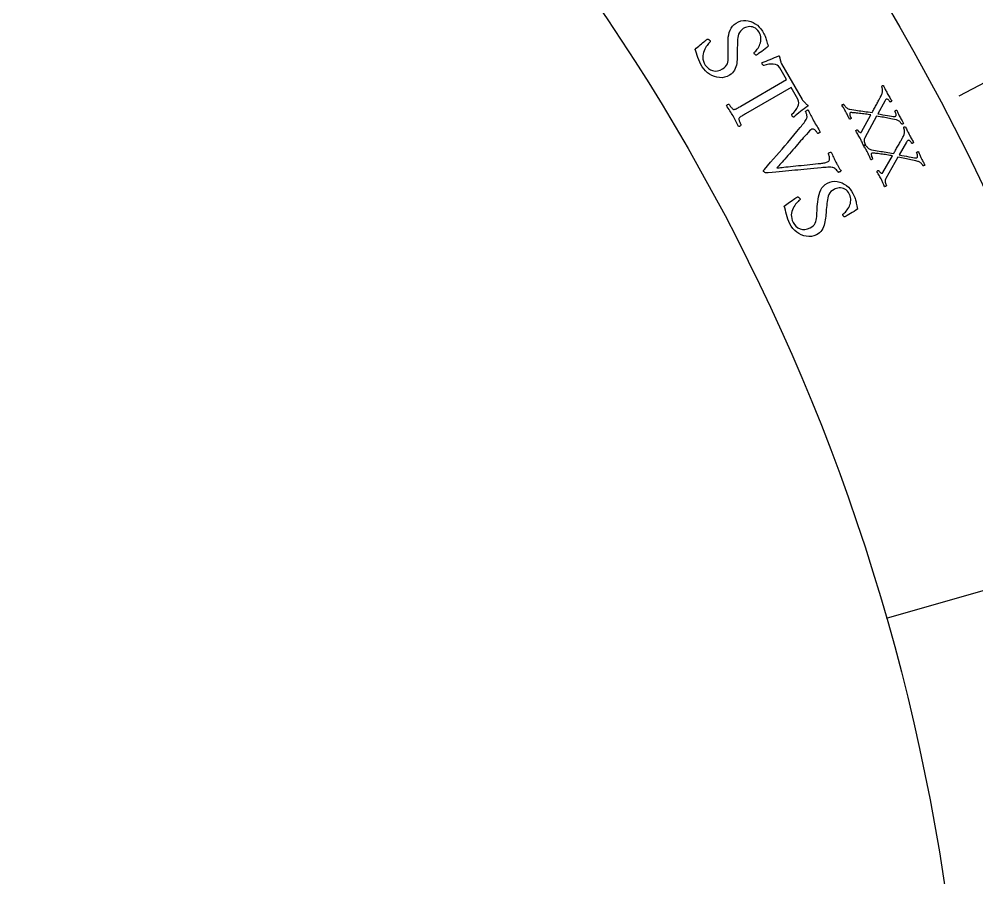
# Model space of a CAD drawing. Header units: millimetres. Extents: x -76 to 76, y -76 to 86.
# Drawn here: x 28.26 to 51.52, y 7.82 to 28.68 of the extents above; entities that cross this region are included whole.
import ezdxf

# ---------------------------------------------------------------- set-up
doc = ezdxf.new("R2010")
doc.units = ezdxf.units.MM
doc.layers.add('ENGRAVE', color=7, linetype='Continuous')
doc.layers.add('TEXT', color=5, linetype='Continuous')

msp = doc.modelspace()

# ---------------------------------------------------------------- linework, layer by layer
at = {"layer": 'ENGRAVE'}
for points in [[(53.4985, 28.0801), (51.0759, 26.8085)], [(58.0858, 16.6317), (49.3182, 14.1213)]]:
    msp.add_lwpolyline(points, dxfattribs=at)
for radius in [74.48, 74.48, 72.485, 68.78, 68.78, 65.854, 60.42, 60.42, 57.228, 51.3, 51.3]:
    msp.add_circle((0, 0), radius, dxfattribs=at)
at = {"layer": 'TEXT'}
for points in [[(46.3107, 28.3867), (46.3307, 28.3531), (46.3478, 28.3219), (46.3622, 28.2929), (46.3737, 28.2664), (46.3837, 28.2407), (46.3931, 28.2142), (46.4019, 28.1871), (46.4103, 28.1593), (46.4189, 28.1294), (46.4288, 28.0963), (46.4399, 28.0599), (46.4522, 28.0202), (46.4139, 27.9884), (46.3744, 27.9568), (46.3338, 27.9255), (46.2921, 27.8946), (46.2524, 27.8658), (46.2179, 27.8411), (46.1887, 27.8206), (46.1647, 27.8041), (46.1595, 27.8011), (46.1534, 27.8011), (46.1465, 27.804), (46.1388, 27.8098), (46.1312, 27.8169), (46.1249, 27.8235), (46.1197, 27.8297), (46.1157, 27.8355), (46.1118, 27.8433), (46.1095, 27.8508), (46.1088, 27.8582), (46.1097, 27.8654), (46.1283, 27.8813), (46.1473, 27.9004), (46.1665, 27.9227), (46.186, 27.9482), (46.2047, 27.9763), (46.2216, 28.0061), (46.2367, 28.0378), (46.2499, 28.0712), (46.2606, 28.1059), (46.268, 28.1412), (46.2721, 28.1773), (46.2729, 28.2142), (46.2695, 28.2511), (46.2611, 28.2873), (46.2474, 28.323), (46.2287, 28.358), (46.2003, 28.399), (46.1702, 28.4323), (46.1383, 28.458), (46.1047, 28.476), (46.0702, 28.4877), (46.0358, 28.4944), (46.0015, 28.4961), (45.9672, 28.4928), (45.9339, 28.4856), (45.9027, 28.4759), (45.8734, 28.4635), (45.8462, 28.4485), (45.8071, 28.4203), (45.7751, 28.3886), (45.7501, 28.3535), (45.7322, 28.3149), (45.7195, 28.2735), (45.7104, 28.2302), (45.7047, 28.1848), (45.7025, 28.1375), (45.702, 28.089), (45.7012, 28.0401), (45.7001, 27.991), (45.6989, 27.9417), (45.6986, 27.9041), (45.6984, 27.8646), (45.6981, 27.8233), (45.6979, 27.7801), (45.6969, 27.7359), (45.6944, 27.6916), (45.6904, 27.6472), (45.685, 27.6027), (45.677, 27.559), (45.6656, 27.5171), (45.6507, 27.4768), (45.6323, 27.4383), (45.6097, 27.4023), (45.5822, 27.3698), (45.5498, 27.3408), (45.5125, 27.3152), (45.4533, 27.2852), (45.3927, 27.2654), (45.3307, 27.2557), (45.2672, 27.2561), (45.2042, 27.2654), (45.1433, 27.2822), (45.0845, 27.3065), (45.0279, 27.3385), (44.975, 27.3767), (44.9273, 27.4202), (44.8848, 27.4689), (44.8476, 27.5228), (44.8167, 27.5764), (44.7893, 27.631), (44.7654, 27.6864), (44.7451, 27.7428), (44.7268, 27.7979), (44.7089, 27.8498), (44.6915, 27.8985), (44.6745, 27.9438), (44.7028, 27.9703), (44.7324, 27.997), (44.7633, 28.024), (44.7956, 28.0513), (44.8276, 28.0777), (44.8577, 28.1023), (44.8861, 28.125), (44.9125, 28.1457), (44.9357, 28.1636), (44.9542, 28.1775), (44.9678, 28.1875), (44.9768, 28.1936), (44.9855, 28.1912), (44.9942, 28.1882), (45.0027, 28.1845), (45.011, 28.1801), (45.0188, 28.175), (45.0258, 28.1692), (45.0319, 28.1627), (45.0371, 28.1554), (45.0414, 28.1458), (45.042, 28.1365), (45.0391, 28.1277), (45.0324, 28.1191), (45.0183, 28.1045), (45.0024, 28.0864), (44.9848, 28.0647), (44.9653, 28.0394), (44.9456, 28.011), (44.9269, 27.98), (44.9094, 27.9462), (44.8929, 27.9098), (44.8791, 27.8712), (44.8694, 27.8311), (44.8639, 27.7895), (44.8625, 27.7464), (44.8668, 27.702), (44.8782, 27.6566), (44.8968, 27.6102), (44.9226, 27.5628), (44.9573, 27.516), (44.9986, 27.4776), (45.0465, 27.4477), (45.1011, 27.4263), (45.1596, 27.416), (45.2193, 27.4194), (45.2802, 27.4367), (45.3424, 27.4678), (45.3835, 27.4962), (45.4166, 27.5266), (45.4416, 27.5592), (45.4586, 27.5939), (45.4698, 27.6307), (45.4774, 27.6695), (45.4816, 27.7103), (45.4822, 27.7532), (45.4809, 27.7979), (45.4794, 27.8442), (45.4776, 27.8921), (45.4755, 27.9415), (45.475, 27.9978), (45.4752, 28.0556), (45.4761, 28.1149), (45.4778, 28.1757), (45.4821, 28.2362), (45.4911, 28.295), (45.5048, 28.352), (45.5232, 28.4072), (45.548, 28.4589), (45.581, 28.5055), (45.6221, 28.5468), (45.6715, 28.5828), (45.7288, 28.6134), (45.7871, 28.634), (45.8466, 28.6446), (45.9072, 28.6453), (45.9674, 28.6371), (46.0256, 28.6213), (46.082, 28.5978), (46.1364, 28.5667), (46.1874, 28.5292), (46.2334, 28.4867), (46.2746, 28.4392), (46.3107, 28.3867)], [(47.278, 26.7238), (47.2871, 26.7095), (47.2986, 26.6939), (47.3127, 26.6771), (47.3293, 26.6591), (47.3462, 26.6418), (47.3613, 26.6272), (47.3744, 26.6153), (47.3856, 26.6062), (47.3943, 26.5999), (47.4011, 26.5945), (47.4059, 26.5898), (47.4088, 26.586), (47.4105, 26.5822), (47.4119, 26.5779), (47.4128, 26.5729), (47.4133, 26.5674), (47.3666, 26.5333), (47.3209, 26.4994), (47.2762, 26.4654), (47.2327, 26.4316), (47.1902, 26.3978), (47.1488, 26.364), (47.1085, 26.3303), (47.0692, 26.2967), (47.0653, 26.2981), (47.0607, 26.3001), (47.0552, 26.3029), (47.0491, 26.3064), (47.0429, 26.3108), (47.0376, 26.3164), (47.033, 26.3232), (47.0293, 26.3312), (47.0236, 26.343), (47.0206, 26.3533), (47.0203, 26.3621), (47.0226, 26.3694), (47.0701, 26.4134), (47.1106, 26.4585), (47.1443, 26.5047), (47.1711, 26.5519), (47.1885, 26.599), (47.1941, 26.6447), (47.1879, 26.6891), (47.1698, 26.7321), (47.0083, 27.015), (45.8969, 26.3763), (45.8728, 26.3623), (45.8496, 26.3487), (45.8273, 26.3355), (45.806, 26.3226), (45.7864, 26.3099), (45.7692, 26.2974), (45.7546, 26.285), (45.7425, 26.2728), (45.7393, 26.2658), (45.7383, 26.2556), (45.7395, 26.2423), (45.7428, 26.2258), (45.7477, 26.2077), (45.7535, 26.1896), (45.7603, 26.1715), (45.7679, 26.1534), (45.7755, 26.1367), (45.7821, 26.1228), (45.7875, 26.1119), (45.7918, 26.1038), (45.7882, 26.0978), (45.7825, 26.0915), (45.7748, 26.085), (45.7649, 26.0782), (45.7545, 26.0723), (45.7451, 26.0687), (45.7367, 26.0673), (45.7292, 26.0681), (45.7126, 26.1022), (45.6962, 26.1355), (45.6801, 26.1681), (45.6642, 26.1999), (45.6481, 26.2313), (45.6313, 26.263), (45.6138, 26.2948), (45.5956, 26.3267), (45.5775, 26.3577), (45.5587, 26.3886), (45.5394, 26.4196), (45.5194, 26.4506), (45.499, 26.4817), (45.4783, 26.513), (45.4572, 26.5445), (45.4358, 26.5761), (45.4389, 26.583), (45.4443, 26.5896), (45.4522, 26.5959), (45.4624, 26.602), (45.4732, 26.6071), (45.4828, 26.6106), (45.491, 26.6124), (45.498, 26.6125), (45.5029, 26.6046), (45.5098, 26.5942), (45.5188, 26.5813), (45.5297, 26.5659), (45.5419, 26.5497), (45.5546, 26.5342), (45.5676, 26.5196), (45.5812, 26.5057), (45.594, 26.4942), (45.6049, 26.4866), (45.614, 26.4829), (45.6211, 26.4831), (45.6377, 26.4875), (45.6557, 26.494), (45.6751, 26.5025), (45.6959, 26.5132), (45.7178, 26.5252), (45.7404, 26.5379), (45.7637, 26.5512), (45.7878, 26.5651), (46.8967, 27.2084), (46.7297, 27.4942), (46.7015, 27.5313), (46.6662, 27.5589), (46.6237, 27.5769), (46.5742, 27.5854), (46.5199, 27.5859), (46.4628, 27.5802), (46.4031, 27.5683), (46.3407, 27.5502), (46.3331, 27.5518), (46.3257, 27.5565), (46.3183, 27.5643), (46.3109, 27.5751), (46.3059, 27.5822), (46.3024, 27.5894), (46.3004, 27.5965), (46.2999, 27.6035), (46.3003, 27.6101), (46.3008, 27.6158), (46.3015, 27.6207), (46.3023, 27.6247), (46.351, 27.642), (46.4002, 27.6603), (46.45, 27.6796), (46.5002, 27.7), (46.551, 27.7213), (46.6024, 27.7433), (46.6546, 27.7661), (46.7074, 27.7897), (46.7127, 27.7848), (46.7173, 27.7787), (46.7213, 27.7715), (46.7246, 27.7632), (46.7274, 27.7547), (46.7295, 27.7469), (46.7309, 27.7399), (46.7317, 27.7337), (46.7339, 27.7198), (46.7372, 27.7036), (46.7416, 27.6853), (46.7471, 27.6648), (46.7534, 27.6442), (46.7602, 27.6255), (46.7675, 27.6089), (46.7753, 27.5943)], [(49.343, 26.8738), (49.3578, 26.8469), (49.3722, 26.8214), (49.3863, 26.7971), (49.4001, 26.7741), (49.4135, 26.7518), (49.4268, 26.7297), (49.4398, 26.7077), (49.4527, 26.6858), (49.4496, 26.6824), (49.4449, 26.6786), (49.4384, 26.6744), (49.4302, 26.6697), (49.422, 26.6658), (49.4158, 26.6639), (49.4113, 26.664), (49.4087, 26.666), (49.4053, 26.6719), (49.4006, 26.6789), (49.3947, 26.687), (49.3876, 26.6961), (49.3797, 26.7054), (49.3712, 26.7139), (49.3621, 26.7216), (49.3525, 26.7286), (49.3427, 26.7336), (49.3328, 26.7357), (49.323, 26.7348), (49.3132, 26.7309), (49.3048, 26.7249), (49.2964, 26.7159), (49.2879, 26.7039), (49.2793, 26.6889), (49.1094, 26.375), (49.1711, 26.3655), (49.2311, 26.3559), (49.2893, 26.3464), (49.3459, 26.3368), (49.3983, 26.3282), (49.4441, 26.3214), (49.4833, 26.3164), (49.5159, 26.3133), (49.5208, 26.3133), (49.5254, 26.3137), (49.5298, 26.3146), (49.5339, 26.316), (49.5375, 26.3175), (49.5402, 26.3187), (49.5422, 26.3195), (49.5434, 26.3201), (49.5483, 26.3242), (49.5523, 26.3307), (49.5555, 26.3398), (49.5578, 26.3514), (49.5574, 26.3666), (49.5523, 26.3864), (49.5426, 26.4109), (49.5281, 26.44), (49.5288, 26.443), (49.5317, 26.4466), (49.5368, 26.4507), (49.5442, 26.4555), (49.5522, 26.4599), (49.5592, 26.4633), (49.5653, 26.4654), (49.5704, 26.4665), (49.5805, 26.4441), (49.59, 26.4229), (49.5989, 26.4031), (49.6073, 26.3846), (49.6157, 26.3663), (49.6248, 26.3474), (49.6347, 26.3277), (49.6454, 26.3073), (49.6604, 26.2793), (49.6746, 26.2538), (49.688, 26.2309), (49.7005, 26.2104), (49.712, 26.192), (49.7224, 26.1752), (49.7317, 26.1601), (49.7399, 26.1466), (49.737, 26.1433), (49.7329, 26.1397), (49.7274, 26.1358), (49.7206, 26.1316), (49.7135, 26.128), (49.7066, 26.1259), (49.7002, 26.1254), (49.6942, 26.1265), (49.6918, 26.1306), (49.6877, 26.1366), (49.682, 26.1446), (49.6746, 26.1545), (49.6657, 26.1654), (49.6554, 26.1763), (49.6436, 26.1872), (49.6304, 26.198), (49.6158, 26.2081), (49.5999, 26.2166), (49.5828, 26.2236), (49.5645, 26.229), (49.5169, 26.239), (49.4726, 26.2484), (49.4316, 26.2571), (49.3938, 26.2651), (49.3576, 26.2727), (49.3213, 26.2798), (49.2851, 26.2865), (49.2488, 26.2928), (49.2108, 26.2991), (49.1694, 26.3057), (49.1246, 26.3128), (49.0765, 26.3201), (48.7952, 25.7968), (48.7868, 25.777), (48.7821, 25.7555), (48.7811, 25.7325), (48.784, 25.7078), (48.7893, 25.6832), (48.7958, 25.6604), (48.8035, 25.6395), (48.8124, 25.6205), (48.8098, 25.6166), (48.8054, 25.6127), (48.7994, 25.6087), (48.7916, 25.6047), (48.7839, 25.6012), (48.7778, 25.5987), (48.7734, 25.5972), (48.7707, 25.5966), (48.7611, 25.6186), (48.7521, 25.6389), (48.7439, 25.6577), (48.7363, 25.6749), (48.7285, 25.6922), (48.7195, 25.7109), (48.7093, 25.7312), (48.698, 25.7531), (48.682, 25.7829), (48.6667, 25.8107), (48.6523, 25.8362), (48.6385, 25.8597), (48.6246, 25.883), (48.6095, 25.9083), (48.5933, 25.9354), (48.5758, 25.9645), (48.5782, 25.9692), (48.5825, 25.9739), (48.5887, 25.9786), (48.5968, 25.9835), (48.605, 25.9873), (48.6113, 25.9892), (48.6157, 25.9892), (48.6182, 25.9872), (48.6213, 25.9821), (48.6257, 25.9759), (48.6314, 25.9686), (48.6385, 25.9602), (48.6464, 25.9516), (48.6549, 25.9436), (48.6638, 25.9362), (48.6733, 25.9294), (48.6827, 25.9243), (48.6914, 25.9216), (48.6993, 25.9215), (48.7064, 25.9238), (48.708, 25.9249), (48.7097, 25.9263), (48.7116, 25.9282), (48.7136, 25.9305), (48.7155, 25.9331), (48.717, 25.9355), (48.7182, 25.9379), (48.7191, 25.9403), (48.9464, 26.3519), (48.9147, 26.3568), (48.8815, 26.3617), (48.8466, 26.3665), (48.8102, 26.3713), (48.7732, 26.376), (48.7366, 26.3806), (48.7005, 26.385), (48.6648, 26.3893), (48.6305, 26.3932), (48.5984, 26.3966), (48.5685, 26.3995), (48.5408, 26.4019), (48.5164, 26.4038), (48.496, 26.4052), (48.4798, 26.4063), (48.4678, 26.4069), (48.4656, 26.4068), (48.463, 26.4067), (48.4599, 26.4066), (48.4563, 26.4064), (48.4524, 26.4061), (48.4486, 26.4052), (48.4449, 26.4039), (48.4411, 26.4021), (48.4353, 26.3968), (48.4316, 26.3886), (48.4298, 26.3773), (48.4301, 26.363), (48.4333, 26.3453), (48.4404, 26.3239), (48.4513, 26.2987), (48.4661, 26.2698), (48.4635, 26.2658), (48.4593, 26.2616), (48.4536, 26.2571), (48.4463, 26.2523), (48.4389, 26.2481), (48.433, 26.2453), (48.4285, 26.2439), (48.4255, 26.2439), (48.4159, 26.2651), (48.4061, 26.2863), (48.3961, 26.3077), (48.3859, 26.3293), (48.3756, 26.3507), (48.365, 26.3718), (48.3542, 26.3925), (48.3433, 26.4129), (48.3281, 26.4402), (48.3138, 26.4653), (48.3004, 26.4882), (48.2877, 26.5089), (48.2754, 26.5287), (48.2627, 26.5487), (48.2497, 26.5691), (48.2364, 26.5897), (48.2401, 26.5933), (48.2451, 26.5967), (48.2515, 26.6001), (48.2593, 26.6033), (48.267, 26.6062), (48.273, 26.6082), (48.2774, 26.6095), (48.2802, 26.61), (48.283, 26.6056), (48.2882, 26.5985), (48.2957, 26.5887), (48.3056, 26.5762), (48.3174, 26.5623), (48.3306, 26.5485), (48.3453, 26.5348), (48.3613, 26.5211), (48.3783, 26.5088), (48.3956, 26.4992), (48.4132, 26.4923), (48.4312, 26.4882), (48.4814, 26.4804), (48.5294, 26.4731), (48.5752, 26.4662), (48.6187, 26.4598), (48.6612, 26.4537), (48.7037, 26.4477), (48.7462, 26.4418), (48.7889, 26.436), (48.8324, 26.43), (48.8777, 26.4237), (48.9248, 26.4169), (48.9737, 26.4097), (48.9833, 26.4265), (48.9938, 26.4453), (49.0052, 26.4662), (49.0176, 26.4893), (49.0306, 26.5136), (49.044, 26.5384), (49.0577, 26.5636), (49.0718, 26.5893), (49.0857, 26.6148), (49.0992, 26.6396), (49.112, 26.6635), (49.1243, 26.6867), (49.1358, 26.7085), (49.1462, 26.7282), (49.1556, 26.7458), (49.1638, 26.7614), (49.1705, 26.7742), (49.1754, 26.7833), (49.1783, 26.7887), (49.1792, 26.7905), (49.1912, 26.8127), (49.2013, 26.8334), (49.2094, 26.8528), (49.2156, 26.8707), (49.2203, 26.8883), (49.2239, 26.9066), (49.2263, 26.9257), (49.2275, 26.9455), (49.2275, 26.9588), (49.2263, 26.9724), (49.2239, 26.9861), (49.2202, 27), (49.216, 27.0131), (49.2119, 27.0245), (49.208, 27.034), (49.2041, 27.0418), (49.2038, 27.045), (49.2061, 27.0488), (49.2111, 27.0531), (49.2188, 27.0578), (49.2273, 27.0619), (49.2347, 27.0645), (49.241, 27.0655), (49.2462, 27.0649), (49.26, 27.038), (49.2725, 27.013), (49.2838, 26.99), (49.2939, 26.969), (49.3041, 26.948), (49.3157, 26.9251), (49.3287, 26.9004), (49.343, 26.8738)], [(47.5537, 26.2087), (47.5741, 26.1722), (47.5945, 26.1366), (47.615, 26.1017), (47.6356, 26.0676), (47.6561, 26.034), (47.6763, 26.0006), (47.6961, 25.9674), (47.7156, 25.9344), (47.7111, 25.9294), (47.7041, 25.924), (47.6945, 25.9181), (47.6825, 25.9118), (47.6704, 25.9065), (47.661, 25.9035), (47.6541, 25.9029), (47.6498, 25.9046), (47.6461, 25.9105), (47.6401, 25.9191), (47.6317, 25.9303), (47.6209, 25.9442), (47.6085, 25.9589), (47.5952, 25.9725), (47.581, 25.985), (47.566, 25.9965), (47.5504, 26.005), (47.5348, 26.0086), (47.5191, 26.0073), (47.5033, 26.0011), (47.4818, 25.986), (47.4536, 25.9605), (47.4186, 25.9246), (47.3768, 25.8783), (47.3554, 25.8536), (47.3307, 25.8251), (47.3027, 25.7929), (47.2715, 25.7568), (47.2378, 25.718), (47.2024, 25.6773), (47.1652, 25.6347), (47.1262, 25.5903), (47.0864, 25.545), (47.0466, 25.4995), (47.0069, 25.454), (46.9672, 25.4083), (46.9283, 25.3636), (46.8909, 25.3208), (46.855, 25.2799), (46.8205, 25.2411), (46.7884, 25.2049), (46.7593, 25.1722), (46.7333, 25.1431), (46.7103, 25.1174), (46.6913, 25.0961), (46.6772, 25.0803), (46.6681, 25.0699), (46.664, 25.0648), (46.6736, 25.0654), (46.691, 25.0669), (46.7161, 25.0693), (46.749, 25.0725), (46.7882, 25.0765), (46.8324, 25.0811), (46.8815, 25.0863), (46.9356, 25.0921), (46.9936, 25.0984), (47.0546, 25.1049), (47.1186, 25.1116), (47.1855, 25.1185), (47.2542, 25.1256), (47.3234, 25.1327), (47.3931, 25.1399), (47.4633, 25.147), (47.5328, 25.154), (47.6002, 25.1608), (47.6655, 25.1674), (47.7287, 25.1737), (47.7525, 25.1763), (47.7765, 25.1797), (47.8008, 25.184), (47.8254, 25.1891), (47.8488, 25.195), (47.8698, 25.2014), (47.8883, 25.2084), (47.9044, 25.2159), (47.9204, 25.2269), (47.9321, 25.2405), (47.9395, 25.2569), (47.9425, 25.2761), (47.9425, 25.2965), (47.9407, 25.3167), (47.9372, 25.3368), (47.932, 25.3566), (47.9262, 25.3748), (47.9209, 25.3898), (47.9163, 25.4016), (47.9123, 25.4102), (47.9138, 25.4162), (47.9186, 25.4224), (47.9267, 25.429), (47.9381, 25.4358), (47.9504, 25.4416), (47.9612, 25.4451), (47.9705, 25.4463), (47.9783, 25.4452), (47.9935, 25.4136), (48.0081, 25.3828), (48.022, 25.3527), (48.0353, 25.3235), (48.0488, 25.2944), (48.0631, 25.2645), (48.0783, 25.2341), (48.0943, 25.2029), (48.1077, 25.1776), (48.1198, 25.155), (48.1305, 25.1353), (48.14, 25.1184), (48.1488, 25.1031), (48.1577, 25.088), (48.1666, 25.0731), (48.1756, 25.0584), (48.1851, 25.0429), (48.1955, 25.0257), (48.2068, 25.0067), (48.219, 24.986), (48.2143, 24.9812), (48.2068, 24.976), (48.1966, 24.9705), (48.1836, 24.9647), (48.171, 24.9598), (48.1616, 24.957), (48.1554, 24.9562), (48.1526, 24.9575), (48.1471, 24.9664), (48.1378, 24.9791), (48.1247, 24.9955), (48.1079, 25.0157), (48.0883, 25.0358), (48.0672, 25.052), (48.0446, 25.0641), (48.0203, 25.0723), (48.0001, 25.0761), (47.9732, 25.0784), (47.9396, 25.0792), (47.8994, 25.0786), (47.8564, 25.0769), (47.8147, 25.0745), (47.7743, 25.0715), (47.735, 25.0677), (47.6442, 25.059), (47.5572, 25.0505), (47.4741, 25.0423), (47.3948, 25.0343), (47.3181, 25.0266), (47.2427, 25.0191), (47.1686, 25.0119), (47.0958, 25.0049), (47.023, 24.9979), (46.9488, 24.9907), (46.8733, 24.9832), (46.7965, 24.9755), (46.7168, 24.9675), (46.6329, 24.9594), (46.5447, 24.951), (46.4522, 24.9423), (46.4274, 24.9409), (46.4058, 24.9417), (46.3873, 24.9447), (46.3721, 24.95), (46.3594, 24.957), (46.3485, 24.9652), (46.3396, 24.9746), (46.3326, 24.9853), (46.3318, 24.989), (46.333, 24.9934), (46.3361, 24.9986), (46.3413, 25.0044), (46.3469, 25.0104), (46.3516, 25.0158), (46.3553, 25.0207), (46.358, 25.025), (46.4351, 25.1138), (46.5097, 25.1998), (46.5815, 25.2828), (46.6507, 25.3629), (46.7188, 25.4419), (46.7873, 25.5217), (46.8564, 25.6022), (46.9258, 25.6836), (46.9972, 25.7677), (47.0717, 25.8565), (47.1495, 25.9501), (47.2305, 26.0485), (47.2555, 26.0786), (47.2788, 26.1076), (47.3005, 26.1356), (47.3205, 26.1625), (47.339, 26.1889), (47.356, 26.2154), (47.3714, 26.242), (47.3853, 26.2687), (47.39, 26.2804), (47.3927, 26.2939), (47.3932, 26.3092), (47.3916, 26.3263), (47.3885, 26.3441), (47.3847, 26.3612), (47.3801, 26.3777), (47.3748, 26.3936), (47.3692, 26.4081), (47.3642, 26.4205), (47.3597, 26.4306), (47.3556, 26.4386), (47.3569, 26.4407), (47.3622, 26.4445), (47.3714, 26.4503), (47.3846, 26.4578), (47.3981, 26.4652), (47.4083, 26.4703), (47.4151, 26.4731), (47.4185, 26.4737), (47.4382, 26.4356), (47.4558, 26.4008), (47.4715, 26.3691), (47.4852, 26.3407), (47.499, 26.3123), (47.515, 26.2809), (47.5333, 26.2463), (47.5537, 26.2087)], [(49.8756, 25.8719), (49.8899, 25.8447), (49.9038, 25.8189), (49.9174, 25.7943), (49.9307, 25.771), (49.9437, 25.7485), (49.9565, 25.7261), (49.9691, 25.7038), (49.9815, 25.6817), (49.9784, 25.6784), (49.9735, 25.6747), (49.967, 25.6706), (49.9587, 25.6661), (49.9505, 25.6623), (49.9441, 25.6606), (49.9397, 25.6607), (49.9372, 25.6628), (49.9338, 25.6688), (49.9293, 25.6759), (49.9235, 25.6841), (49.9167, 25.6934), (49.9089, 25.7028), (49.9006, 25.7115), (49.8917, 25.7194), (49.8822, 25.7265), (49.8725, 25.7317), (49.8627, 25.734), (49.8528, 25.7333), (49.8429, 25.7297), (49.8345, 25.7238), (49.8259, 25.715), (49.8171, 25.7032), (49.8082, 25.6883), (49.632, 25.3779), (49.6935, 25.3671), (49.7533, 25.3564), (49.8113, 25.3456), (49.8677, 25.3349), (49.9199, 25.3252), (49.9655, 25.3175), (50.0046, 25.3118), (50.0372, 25.308), (50.042, 25.3079), (50.0467, 25.3082), (50.0511, 25.3091), (50.0552, 25.3104), (50.0588, 25.3118), (50.0616, 25.3129), (50.0636, 25.3137), (50.0648, 25.3142), (50.0698, 25.3182), (50.0739, 25.3247), (50.0773, 25.3337), (50.0799, 25.3452), (50.0798, 25.3604), (50.0751, 25.3803), (50.0658, 25.405), (50.052, 25.4344), (50.0527, 25.4374), (50.0556, 25.4409), (50.0609, 25.445), (50.0683, 25.4496), (50.0764, 25.4539), (50.0835, 25.457), (50.0897, 25.4591), (50.0948, 25.4601), (50.1044, 25.4374), (50.1135, 25.4161), (50.122, 25.3961), (50.13, 25.3774), (50.138, 25.359), (50.1468, 25.3398), (50.1563, 25.32), (50.1665, 25.2994), (50.181, 25.2711), (50.1947, 25.2453), (50.2076, 25.2221), (50.2196, 25.2014), (50.2308, 25.1828), (50.2408, 25.1658), (50.2498, 25.1505), (50.2578, 25.1368), (50.2548, 25.1336), (50.2506, 25.13), (50.245, 25.1262), (50.2382, 25.1222), (50.2309, 25.1187), (50.2241, 25.1168), (50.2177, 25.1164), (50.2117, 25.1176), (50.2093, 25.1217), (50.2054, 25.1279), (50.1998, 25.136), (50.1927, 25.146), (50.184, 25.1571), (50.1739, 25.1682), (50.1623, 25.1793), (50.1493, 25.1904), (50.1349, 25.2008), (50.1192, 25.2096), (50.1023, 25.2169), (50.084, 25.2228), (50.0367, 25.2337), (49.9926, 25.244), (49.9518, 25.2535), (49.9141, 25.2623), (49.8781, 25.2706), (49.842, 25.2784), (49.8059, 25.2859), (49.7697, 25.2929), (49.7318, 25.3), (49.6906, 25.3074), (49.646, 25.3154), (49.598, 25.3237), (49.3062, 24.8061), (49.2974, 24.7865), (49.2922, 24.7652), (49.2908, 24.7421), (49.2932, 24.7174), (49.298, 24.6927), (49.3041, 24.6698), (49.3113, 24.6488), (49.3199, 24.6295), (49.3171, 24.6257), (49.3127, 24.6219), (49.3066, 24.618), (49.2988, 24.6142), (49.291, 24.6108), (49.2848, 24.6084), (49.2804, 24.607), (49.2777, 24.6065), (49.2685, 24.6286), (49.2599, 24.6492), (49.2521, 24.6681), (49.2449, 24.6855), (49.2374, 24.7029), (49.2288, 24.7218), (49.219, 24.7423), (49.2081, 24.7644), (49.1927, 24.7946), (49.178, 24.8226), (49.1641, 24.8485), (49.1508, 24.8722), (49.1374, 24.8958), (49.1228, 24.9213), (49.1071, 24.9488), (49.0903, 24.9783), (49.0927, 24.9829), (49.0971, 24.9875), (49.1034, 24.9921), (49.1116, 24.9968), (49.1199, 25.0005), (49.1262, 25.0023), (49.1306, 25.0021), (49.1331, 25), (49.1361, 24.9949), (49.1403, 24.9886), (49.1459, 24.9812), (49.1528, 24.9727), (49.1606, 24.9639), (49.1689, 24.9557), (49.1777, 24.9482), (49.187, 24.9412), (49.1963, 24.9359), (49.2049, 24.9331), (49.2128, 24.9327), (49.22, 24.935), (49.2216, 24.936), (49.2234, 24.9374), (49.2253, 24.9392), (49.2273, 24.9415), (49.2292, 24.944), (49.2308, 24.9464), (49.2321, 24.9488), (49.233, 24.9511), (49.4686, 25.3581), (49.437, 25.3637), (49.4038, 25.3692), (49.3691, 25.3747), (49.3328, 25.3803), (49.2959, 25.3857), (49.2594, 25.391), (49.2234, 25.3962), (49.1878, 25.4011), (49.1536, 25.4058), (49.1215, 25.4098), (49.0917, 25.4133), (49.0641, 25.4162), (49.0397, 25.4186), (49.0194, 25.4205), (49.0032, 25.4219), (48.9912, 25.4227), (48.989, 25.4227), (48.9864, 25.4226), (48.9832, 25.4226), (48.9796, 25.4225), (48.9758, 25.4222), (48.972, 25.4214), (48.9682, 25.4202), (48.9644, 25.4184), (48.9585, 25.4133), (48.9546, 25.4052), (48.9526, 25.3939), (48.9526, 25.3796), (48.9555, 25.3619), (48.9621, 25.3403), (48.9725, 25.3149), (48.9867, 25.2857), (48.984, 25.2818), (48.9798, 25.2776), (48.974, 25.2732), (48.9666, 25.2686), (48.9591, 25.2646), (48.9531, 25.2619), (48.9486, 25.2606), (48.9456, 25.2607), (48.9364, 25.282), (48.9271, 25.3034), (48.9175, 25.325), (48.9078, 25.3468), (48.8978, 25.3684), (48.8877, 25.3897), (48.8773, 25.4106), (48.8668, 25.4312), (48.8522, 25.4589), (48.8384, 25.4843), (48.8254, 25.5075), (48.8132, 25.5284), (48.8013, 25.5484), (48.789, 25.5687), (48.7764, 25.5893), (48.7636, 25.6102), (48.7673, 25.6137), (48.7723, 25.617), (48.7788, 25.6202), (48.7867, 25.6234), (48.7944, 25.626), (48.8005, 25.628), (48.8049, 25.6291), (48.8077, 25.6295), (48.8104, 25.6251), (48.8155, 25.618), (48.8228, 25.608), (48.8324, 25.5953), (48.8439, 25.5812), (48.8569, 25.5671), (48.8712, 25.5531), (48.8871, 25.539), (48.9038, 25.5264), (48.9209, 25.5165), (48.9384, 25.5092), (48.9562, 25.5048), (49.0063, 25.496), (49.0541, 25.4877), (49.0997, 25.4799), (49.1431, 25.4726), (49.1855, 25.4656), (49.2278, 25.4588), (49.2703, 25.452), (49.3128, 25.4453), (49.3562, 25.4385), (49.4013, 25.4313), (49.4483, 25.4235), (49.4971, 25.4154), (49.507, 25.4319), (49.5179, 25.4505), (49.5297, 25.4712), (49.5425, 25.494), (49.556, 25.518), (49.5699, 25.5425), (49.5841, 25.5675), (49.5987, 25.5929), (49.6132, 25.6181), (49.6271, 25.6426), (49.6405, 25.6663), (49.6532, 25.6892), (49.6652, 25.7108), (49.676, 25.7303), (49.6856, 25.7477), (49.6942, 25.7631), (49.7012, 25.7757), (49.7062, 25.7847), (49.7092, 25.7901), (49.7102, 25.7919), (49.7226, 25.8138), (49.7331, 25.8344), (49.7417, 25.8536), (49.7482, 25.8714), (49.7533, 25.8888), (49.7572, 25.9071), (49.76, 25.9261), (49.7616, 25.9459), (49.7619, 25.9592), (49.7609, 25.9728), (49.7588, 25.9865), (49.7554, 26.0005), (49.7515, 26.0137), (49.7476, 26.0251), (49.7439, 26.0348), (49.7402, 26.0426), (49.7399, 26.0459), (49.7423, 26.0496), (49.7474, 26.0538), (49.7552, 26.0583), (49.7638, 26.0623), (49.7712, 26.0647), (49.7775, 26.0656), (49.7827, 26.0649), (49.7959, 26.0377), (49.808, 26.0125), (49.8188, 25.9893), (49.8285, 25.968), (49.8383, 25.9468), (49.8494, 25.9237), (49.8618, 25.8987), (49.8756, 25.8719)], [(48.5084, 24.4423), (48.5255, 24.4072), (48.5399, 24.3746), (48.5519, 24.3446), (48.5612, 24.3171), (48.5689, 24.2907), (48.5761, 24.2636), (48.5827, 24.2358), (48.5887, 24.2074), (48.5949, 24.1769), (48.602, 24.1431), (48.61, 24.1059), (48.619, 24.0653), (48.5781, 24.0368), (48.5361, 24.0086), (48.4931, 23.9808), (48.4489, 23.9534), (48.407, 23.928), (48.3706, 23.9063), (48.3398, 23.8882), (48.3145, 23.8738), (48.309, 23.8713), (48.303, 23.8718), (48.2963, 23.8752), (48.2891, 23.8817), (48.2822, 23.8893), (48.2764, 23.8965), (48.2718, 23.9031), (48.2683, 23.9092), (48.265, 23.9173), (48.2633, 23.925), (48.2633, 23.9324), (48.2648, 23.9395), (48.2846, 23.9538), (48.3051, 23.9712), (48.3261, 23.9918), (48.3477, 24.0157), (48.3687, 24.0421), (48.388, 24.0704), (48.4056, 24.1007), (48.4216, 24.1329), (48.4351, 24.1666), (48.4454, 24.2012), (48.4525, 24.2368), (48.4564, 24.2735), (48.4561, 24.3105), (48.4506, 24.3474), (48.44, 24.384), (48.4243, 24.4205), (48.3994, 24.4637), (48.3721, 24.4994), (48.3425, 24.5277), (48.3105, 24.5484), (48.2771, 24.5629), (48.2434, 24.5724), (48.2093, 24.5769), (48.1748, 24.5765), (48.1411, 24.5721), (48.1092, 24.565), (48.079, 24.5551), (48.0506, 24.5425), (48.0093, 24.5176), (47.9747, 24.4887), (47.9469, 24.4557), (47.9259, 24.4188), (47.9098, 24.3786), (47.8971, 24.3362), (47.8877, 24.2914), (47.8816, 24.2444), (47.877, 24.1961), (47.8722, 24.1475), (47.867, 24.0987), (47.8617, 24.0496), (47.8583, 24.0122), (47.8548, 23.9729), (47.8511, 23.9317), (47.8473, 23.8886), (47.8426, 23.8447), (47.8364, 23.8008), (47.8288, 23.7569), (47.8197, 23.713), (47.8081, 23.6701), (47.7933, 23.6292), (47.7751, 23.5904), (47.7535, 23.5535), (47.728, 23.5195), (47.6979, 23.4894), (47.6632, 23.4632), (47.624, 23.4408), (47.5625, 23.4158), (47.5004, 23.4011), (47.4378, 23.3966), (47.3746, 23.4023), (47.3125, 23.4167), (47.2532, 23.4385), (47.1967, 23.4677), (47.143, 23.5042), (47.0934, 23.5467), (47.0495, 23.594), (47.0112, 23.6461), (46.9785, 23.7028), (46.9522, 23.7589), (46.9294, 23.8155), (46.9103, 23.8728), (46.8947, 23.9306), (46.881, 23.9871), (46.8675, 24.0403), (46.8542, 24.0902), (46.841, 24.1368), (46.8714, 24.1608), (46.9031, 24.185), (46.9362, 24.2093), (46.9706, 24.2338), (47.0047, 24.2576), (47.0368, 24.2795), (47.0669, 24.2998), (47.095, 24.3183), (47.1196, 24.3341), (47.1391, 24.3465), (47.1536, 24.3553), (47.163, 24.3606), (47.1715, 24.3575), (47.1799, 24.3538), (47.1881, 24.3494), (47.196, 24.3443), (47.2034, 24.3386), (47.2098, 24.3323), (47.2153, 24.3253), (47.2199, 24.3176), (47.2234, 24.3076), (47.2233, 24.2983), (47.2196, 24.2897), (47.2123, 24.2818), (47.197, 24.2684), (47.1796, 24.2517), (47.1603, 24.2315), (47.1388, 24.2079), (47.1168, 24.1813), (47.0956, 24.1519), (47.0753, 24.1197), (47.0559, 24.0847), (47.0389, 24.0475), (47.0259, 24.0083), (47.017, 23.9673), (47.012, 23.9244), (47.0125, 23.8798), (47.0202, 23.8337), (47.0349, 23.7859), (47.0567, 23.7366), (47.0873, 23.6869), (47.1253, 23.6453), (47.1706, 23.6115), (47.2232, 23.5856), (47.2806, 23.5705), (47.3404, 23.569), (47.4026, 23.5811), (47.4671, 23.6069), (47.5104, 23.6318), (47.5459, 23.6594), (47.5735, 23.6898), (47.5933, 23.723), (47.6075, 23.7587), (47.6184, 23.7967), (47.6259, 23.8371), (47.6301, 23.8798), (47.6325, 23.9244), (47.6348, 23.9707), (47.637, 24.0185), (47.6391, 24.068), (47.6432, 24.1242), (47.6482, 24.1818), (47.6541, 24.2407), (47.6608, 24.3011), (47.6701, 24.3612), (47.684, 24.419), (47.7024, 24.4746), (47.7253, 24.5281), (47.7543, 24.5776), (47.791, 24.6212), (47.8355, 24.659), (47.8877, 24.6908), (47.9473, 24.7165), (48.0072, 24.7322), (48.0673, 24.7379), (48.1277, 24.7335), (48.187, 24.7203), (48.2438, 24.6997), (48.298, 24.6717), (48.3496, 24.6361), (48.3973, 24.5945), (48.4397, 24.5484), (48.4767, 24.4976), (48.5084, 24.4423)]]:
    msp.add_lwpolyline(points, close=True, dxfattribs=at)

doc.saveas('drawing.dxf')
